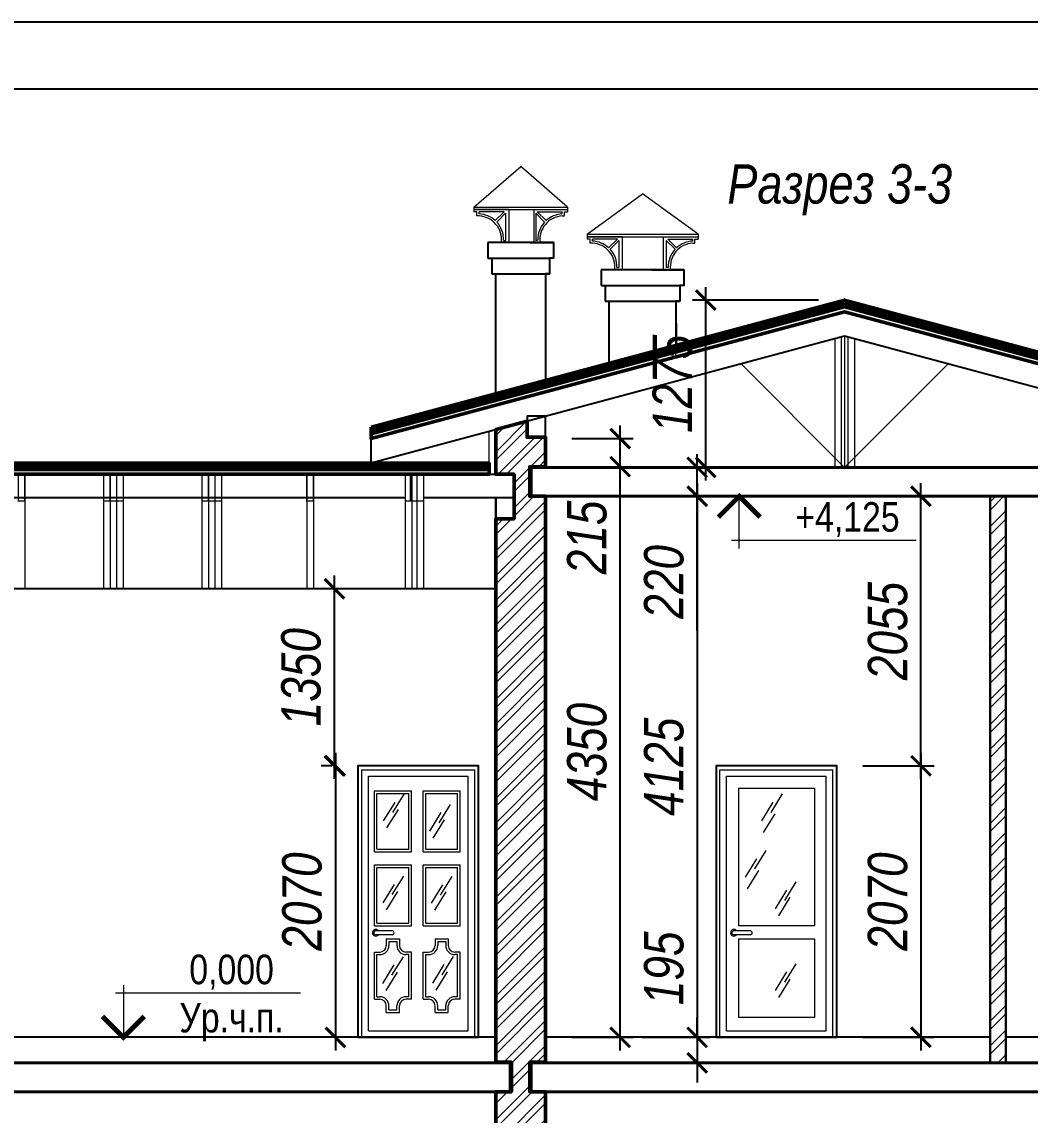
# Model space of a CAD drawing. Header units: millimetres. Extents: x 1582001 to 3303937, y 226471 to 491235.
# Drawn here: x 1886877 to 1894565, y 401720 to 410055 of the extents above; entities that cross this region are included whole.
import ezdxf
from ezdxf.enums import TextEntityAlignment as Align

# ---------------------------------------------------------------- set-up
doc = ezdxf.new("R2010")
doc.units = ezdxf.units.MM
doc.linetypes.add('невидимая', pattern=[9.525, 6.35, -3.175])
doc.layers.get('Defpoints').update_dxf_attribs({"color": 255, "lineweight": 30})
for name, color, linetype, lineweight in [('A-Wall-G', 22, 'Continuous', 50), ('Двери', 173, 'Continuous', 25), ('Кирпич', 253, 'Continuous', 9), ('Конструктивный - Несущий_Ном_пера__1', 7, 'Continuous', 13), ('Кровля', 232, 'Continuous', 25), ('Отметки', 123, 'Continuous', 18), ('Перегородки', 202, 'Continuous', 30), ('Размеры', 7, 'Continuous', 18), ('Стены несущие', 7, 'Continuous', 40), ('Тонкая', 6, 'Continuous', 15), ('тонко', 200, 'Continuous', 13), ('Утеплитель', 145, 'Continuous', 9), ('Штриховки', 251, 'Continuous', 20)]:
    doc.layers.add(name, color=color, linetype=linetype, lineweight=lineweight)
doc.layers.add('Т-Подписи', color=7, linetype='Continuous')
doc.layers.add('Формуляр', color=138, linetype='Continuous')
doc.styles.add('-АР-', font='ARIALN.TTF', dxfattribs={"width": 0.98, "height": 300})
doc.styles.add('GOST 2.304', font='ARIALNI.TTF', dxfattribs={"width": 0.98, "height": 300})
doc.styles.add('style', font='ARIALNI.TTF', dxfattribs={"width": 0.98, "height": 300})
doc.dimstyles.new('М100', dxfattribs={"dimtxt": 600, "dimasz": 150, "dimexe": 100, "dimexo": 200, "dimgap": 100, "dimtad": 1, "dimdec": 0, "dimtxsty": 'style', "dimblk": 'ARCHTICK', "dimcen": 150, "dimdle": 100, "dimclrt": 256, "dimadec": 0, "dimazin": 0, "dimtfac": 1, "dimtdec": 0, "dimtmove": 1, "dimatfit": 3, "dimldrblk": 'NONE', "dimfxl": 0, "dimarcsym": 0})
pattern_1 = [(45, (345157.06, 64994.14), (-94.292689, 94.292689), []), (45, (345219.93, 64994.14), (-94.292689, 94.292689), [])]

# ---------------------------------------------------------------- blocks, each defined once
blk = doc.blocks.new('OTMETKA')
at = {"color": 0, "linetype": 'Continuous', "lineweight": -2}
for p, q in [((24, 4.5), (5.2, 4.5)), ((6, 5.3), (6, 0)), ((9, 0), (0, 0)), ((0, 0), (6, 0))]:
    blk.add_line(p, q, dxfattribs=at)
at = {"color": 0, "linetype": 'Continuous', "lineweight": -2, "const_width": 0.5}
blk.add_lwpolyline([(3.88, 2.12), (6, 0), (8.12, 2.12)], dxfattribs=at)
at = {"color": 0, "linetype": 'Continuous', "lineweight": -2, "style": '-АР-', "flags": 8}
blk.add_attdef('OTMETKA', text='', height=3, dxfattribs=at).set_placement((17, 4.5), align=Align.BOTTOM_CENTER)
blk.add_attdef('FLOOR', text='', height=3, dxfattribs=at).set_placement((17, 3.5), align=Align.TOP_CENTER)
blk = doc.blocks.new('_ArchTick')
at = {"color": 0, "linetype": 'ByBlock', "const_width": 0.15}
blk.add_lwpolyline([(-0.5, -0.5), (0.5, 0.5)], dxfattribs=at)
blk = doc.blocks.new('*D580')
at = {"layer": 'Defpoints', "color": 0, "lineweight": -3, "transparency": 16777216}
for p in [(1891403.6, 406658.3), (1892026.4, 406658.3), (1891403.6, 406438.3)]:
    blk.add_point(p, dxfattribs=at)
at = {"layer": 'Размеры', "color": 0, "lineweight": -2, "transparency": 16777216}
for p, q in [((1892026.4, 406338.3), (1892026.4, 406758.3)), ((1891603.6, 406658.3), (1892126.4, 406658.3)), ((1891603.6, 406438.3), (1892126.4, 406438.3)), ((1892026.4, 405412.5), (1892026.4, 406438.3))]:
    blk.add_line(p, q, dxfattribs=at)
at = {"layer": 'Размеры', "color": 0, "lineweight": -2, "transparency": 16777216, "xscale": 150, "yscale": 150, "zscale": 150}
for p, rotation in [((1892026.4, 406658.3), 90), ((1892026.4, 406438.3), 270)]:
    blk.add_blockref('_ArchTick', p, dxfattribs=dict(at, rotation=rotation))
at = {"layer": 'Размеры', "transparency": 16777216, "insert": (1891773.2, 405785.2), "char_height": 300, "attachment_point": 5, "rotation": 90, "style": 'style'}
blk.add_mtext('220', dxfattribs=at)
blk = doc.blocks.new('_None')
blk = doc.blocks.new('*D581')
at = {"layer": 'Defpoints', "color": 0, "lineweight": -3, "transparency": 16777216}
for p in [(1892091.4, 407933.3), (1893149.9, 407933.3), (1890869.9, 406658.3)]:
    blk.add_point(p, dxfattribs=at)
at = {"layer": 'Размеры', "color": 0, "lineweight": -2, "transparency": 16777216}
for p, q in [((1892091.4, 406558.3), (1892091.4, 408033.3)), ((1892949.9, 407933.3), (1891991.4, 407933.3)), ((1891069.9, 406658.3), (1892191.4, 406658.3))]:
    blk.add_line(p, q, dxfattribs=at)
at = {"layer": 'Размеры', "color": 0, "lineweight": -2, "transparency": 16777216, "xscale": 150, "yscale": 150, "zscale": 150}
for p, rotation in [((1892091.4, 407933.3), 90), ((1892091.4, 406658.3), 270)]:
    blk.add_blockref('_ArchTick', p, dxfattribs=dict(at, rotation=rotation))
at = {"layer": 'Размеры', "transparency": 16777216, "insert": (1891838.2, 407295.8), "char_height": 300, "attachment_point": 5, "rotation": 90, "style": 'style'}
blk.add_mtext('1275', dxfattribs=at)
blk = doc.blocks.new('*D582')
at = {"layer": 'Defpoints', "color": 0, "lineweight": -3, "transparency": 16777216}
for p in [(1891403.6, 402313.3), (1891403.6, 402118.3), (1892026.4, 402118.3)]:
    blk.add_point(p, dxfattribs=at)
at = {"layer": 'Размеры', "color": 0, "lineweight": -2, "transparency": 16777216}
for p, q in [((1892026.4, 402313.3), (1892026.4, 402463.3)), ((1891603.6, 402313.3), (1892126.4, 402313.3)), ((1892026.4, 402313.3), (1892026.4, 402118.3)), ((1891603.6, 402118.3), (1892126.4, 402118.3)), ((1892026.4, 402118.3), (1892026.4, 401968.3))]:
    blk.add_line(p, q, dxfattribs=at)
at = {"layer": 'Размеры', "color": 0, "lineweight": -2, "transparency": 16777216, "xscale": 150, "yscale": 150, "zscale": 150}
for p, rotation in [((1892026.4, 402313.3), 270), ((1892026.4, 402118.3), 90)]:
    blk.add_blockref('_ArchTick', p, dxfattribs=dict(at, rotation=rotation))
at = {"layer": 'Размеры', "transparency": 16777216, "insert": (1891773.2, 402839.5), "char_height": 300, "attachment_point": 5, "rotation": 90, "style": 'style'}
blk.add_mtext('195', dxfattribs=at)
blk = doc.blocks.new('*D583')
at = {"layer": 'Defpoints', "color": 0, "lineweight": -3, "transparency": 16777216}
for p in [(1891439.3, 406438.3), (1891403.6, 402313.3), (1892026.4, 402313.3)]:
    blk.add_point(p, dxfattribs=at)
at = {"layer": 'Размеры', "color": 0, "lineweight": -2, "transparency": 16777216}
for p, q in [((1892026.4, 406538.3), (1892026.4, 402213.3)), ((1891639.3, 406438.3), (1892126.4, 406438.3)), ((1891603.6, 402313.3), (1892126.4, 402313.3))]:
    blk.add_line(p, q, dxfattribs=at)
at = {"layer": 'Размеры', "color": 0, "lineweight": -2, "transparency": 16777216, "xscale": 150, "yscale": 150, "zscale": 150}
for p, rotation in [((1892026.4, 406438.3), 90), ((1892026.4, 402313.3), 270)]:
    blk.add_blockref('_ArchTick', p, dxfattribs=dict(at, rotation=rotation))
at = {"layer": 'Размеры', "transparency": 16777216, "insert": (1891773.2, 404375.8), "char_height": 300, "attachment_point": 5, "rotation": 90, "style": 'style'}
blk.add_mtext('4125', dxfattribs=at)
blk = doc.blocks.new('*D584')
at = {"layer": 'Defpoints', "color": 0, "lineweight": -3, "transparency": 16777216}
for p in [(1890869.9, 406663.3), (1891439.3, 406663.3), (1890869.9, 402313.3)]:
    blk.add_point(p, dxfattribs=at)
at = {"layer": 'Размеры', "color": 0, "lineweight": -2, "transparency": 16777216}
for p, q in [((1891439.3, 402213.3), (1891439.3, 406763.3)), ((1891069.9, 406663.3), (1891539.3, 406663.3)), ((1891069.9, 402313.3), (1891539.3, 402313.3))]:
    blk.add_line(p, q, dxfattribs=at)
at = {"layer": 'Размеры', "color": 0, "lineweight": -2, "transparency": 16777216, "xscale": 150, "yscale": 150, "zscale": 150}
for p, rotation in [((1891439.3, 406663.3), 90), ((1891439.3, 402313.3), 270)]:
    blk.add_blockref('_ArchTick', p, dxfattribs=dict(at, rotation=rotation))
at = {"layer": 'Размеры', "transparency": 16777216, "insert": (1891186.2, 404488.3), "char_height": 300, "attachment_point": 5, "rotation": 90, "style": 'style'}
blk.add_mtext('4350', dxfattribs=at)
blk = doc.blocks.new('*D585')
at = {"layer": 'Defpoints', "color": 0, "lineweight": -3, "transparency": 16777216}
for p in [(1890869.9, 406878.3), (1891439.3, 406878.3), (1890869.9, 406663.3)]:
    blk.add_point(p, dxfattribs=at)
at = {"layer": 'Размеры', "color": 0, "lineweight": -2, "transparency": 16777216}
for p, q in [((1891439.3, 406563.3), (1891439.3, 406978.3)), ((1891069.9, 406878.3), (1891539.3, 406878.3)), ((1891069.9, 406663.3), (1891539.3, 406663.3)), ((1891439.3, 405750.4), (1891439.3, 406663.3))]:
    blk.add_line(p, q, dxfattribs=at)
at = {"layer": 'Размеры', "color": 0, "lineweight": -2, "transparency": 16777216, "xscale": 150, "yscale": 150, "zscale": 150}
for p, rotation in [((1891439.3, 406878.3), 90), ((1891439.3, 406663.3), 270)]:
    blk.add_blockref('_ArchTick', p, dxfattribs=dict(at, rotation=rotation))
at = {"layer": 'Размеры', "transparency": 16777216, "insert": (1891186.2, 406124.1), "char_height": 300, "attachment_point": 5, "rotation": 90, "style": 'style'}
blk.add_mtext('215', dxfattribs=at)
blk = doc.blocks.new('*U9')
at = {"color": 0, "linetype": 'Continuous', "lineweight": -2}
for p, q in [((0, 0), (6, 0)), ((6, -5.3), (6, 0)), ((9, 0), (0, 0)), ((24, -4.5), (5.2, -4.5))]:
    blk.add_line(p, q, dxfattribs=at)
at = {"color": 0, "linetype": 'Continuous', "lineweight": -2, "const_width": 0.5}
blk.add_lwpolyline([(3.88, -2.12), (6, 0), (8.12, -2.12)], dxfattribs=at)
at = {"color": 0, "linetype": 'Continuous', "lineweight": -2, "style": '-АР-', "flags": 8}
blk.add_attdef('OTMETKA', text='', height=3, rotation=360, dxfattribs=at).set_placement((17.03, -4.5), align=Align.BOTTOM_CENTER)
blk.add_attdef('FLOOR', text='', height=3, rotation=360, dxfattribs=at).set_placement((17, -5.5), align=Align.TOP_CENTER)
blk = doc.blocks.new('*D815')
at = {"layer": 'Defpoints', "color": 0, "lineweight": -3, "transparency": 16777216}
for p in [(1884517.2, 406426.3), (1889993.6, 406426.3), (1884274.9, 405736.6)]:
    blk.add_point(p, dxfattribs=at)
at = {"layer": 'Размеры', "color": 0, "lineweight": -2, "transparency": 16777216}
for p, q in [((1884517.2, 405636.6), (1884517.2, 406526.3)), ((1889793.6, 406426.3), (1884417.2, 406426.3)), ((1884474.9, 405736.6), (1884617.2, 405736.6))]:
    blk.add_line(p, q, dxfattribs=at)
at = {"layer": 'Размеры', "color": 0, "lineweight": -2, "transparency": 16777216, "xscale": 150, "yscale": 150, "zscale": 150}
for p, rotation in [((1884517.2, 406426.3), 90), ((1884517.2, 405736.6), 270)]:
    blk.add_blockref('_ArchTick', p, dxfattribs=dict(at, rotation=rotation))
at = {"layer": 'Размеры', "transparency": 16777216, "insert": (1884264, 406080.9), "char_height": 300, "attachment_point": 5, "rotation": 90, "style": 'style'}
blk.add_mtext('690', dxfattribs=at)
blk = doc.blocks.new('*D818')
at = {"layer": 'Defpoints', "color": 0, "lineweight": -3, "transparency": 16777216}
for p in [(1893089.9, 404383.3), (1893089.9, 402313.3), (1893732.4, 402313.3)]:
    blk.add_point(p, dxfattribs=at)
at = {"layer": 'Размеры', "color": 0, "lineweight": -2, "transparency": 16777216}
for p, q in [((1893732.4, 404483.3), (1893732.4, 402213.3)), ((1893289.9, 404383.3), (1893832.4, 404383.3)), ((1893289.9, 402313.3), (1893832.4, 402313.3))]:
    blk.add_line(p, q, dxfattribs=at)
at = {"layer": 'Размеры', "color": 0, "lineweight": -2, "transparency": 16777216, "xscale": 150, "yscale": 150, "zscale": 150}
for p, rotation in [((1893732.4, 404383.3), 90), ((1893732.4, 402313.3), 270)]:
    blk.add_blockref('_ArchTick', p, dxfattribs=dict(at, rotation=rotation))
at = {"layer": 'Размеры', "transparency": 16777216, "insert": (1893479.3, 403348.3), "char_height": 300, "attachment_point": 5, "rotation": 90, "style": 'style'}
blk.add_mtext('2070', dxfattribs=at)
blk = doc.blocks.new('*D819')
at = {"layer": 'Defpoints', "color": 0, "lineweight": -3, "transparency": 16777216}
for p in [(1893089.9, 406438.3), (1893732.4, 406438.3), (1893089.9, 404383.3)]:
    blk.add_point(p, dxfattribs=at)
at = {"layer": 'Размеры', "color": 0, "lineweight": -2, "transparency": 16777216}
for p, q in [((1893732.4, 404283.3), (1893732.4, 406538.3)), ((1893289.9, 406438.3), (1893832.4, 406438.3)), ((1893289.9, 404383.3), (1893832.4, 404383.3))]:
    blk.add_line(p, q, dxfattribs=at)
at = {"layer": 'Размеры', "color": 0, "lineweight": -2, "transparency": 16777216, "xscale": 150, "yscale": 150, "zscale": 150}
for p, rotation in [((1893732.4, 406438.3), 90), ((1893732.4, 404383.3), 270)]:
    blk.add_blockref('_ArchTick', p, dxfattribs=dict(at, rotation=rotation))
at = {"layer": 'Размеры', "transparency": 16777216, "insert": (1893479.3, 405410.8), "char_height": 300, "attachment_point": 5, "rotation": 90, "style": 'style'}
blk.add_mtext('2055', dxfattribs=at)
blk = doc.blocks.new('*D822')
at = {"layer": 'Defpoints', "color": 0, "lineweight": -3, "transparency": 16777216}
for p in [(1889439.9, 404383.3), (1889267.5, 402313.3), (1889439.9, 402313.3)]:
    blk.add_point(p, dxfattribs=at)
at = {"layer": 'Размеры', "color": 0, "lineweight": -2, "transparency": 16777216}
for p, q in [((1889267.5, 404483.3), (1889267.5, 402213.3)), ((1889239.9, 404383.3), (1889167.5, 404383.3)), ((1889239.9, 402313.3), (1889167.5, 402313.3))]:
    blk.add_line(p, q, dxfattribs=at)
at = {"layer": 'Размеры', "color": 0, "lineweight": -2, "transparency": 16777216, "xscale": 150, "yscale": 150, "zscale": 150}
for p, rotation in [((1889267.5, 404383.3), 90), ((1889267.5, 402313.3), 270)]:
    blk.add_blockref('_ArchTick', p, dxfattribs=dict(at, rotation=rotation))
at = {"layer": 'Размеры', "transparency": 16777216, "insert": (1889014.3, 403348.3), "char_height": 300, "attachment_point": 5, "rotation": 90, "style": 'style'}
blk.add_mtext('2070', dxfattribs=at)
blk = doc.blocks.new('*D823')
at = {"layer": 'Defpoints', "color": 0, "lineweight": -3, "transparency": 16777216}
for p in [(1889259.9, 405733.6), (1889439.9, 405733.6), (1889439.9, 404383.3)]:
    blk.add_point(p, dxfattribs=at)
at = {"layer": 'Размеры', "color": 0, "lineweight": -2, "transparency": 16777216}
for p, q in [((1889259.9, 404283.3), (1889259.9, 405833.6)), ((1889239.9, 405733.6), (1889159.9, 405733.6)), ((1889239.9, 404383.3), (1889159.9, 404383.3))]:
    blk.add_line(p, q, dxfattribs=at)
at = {"layer": 'Размеры', "color": 0, "lineweight": -2, "transparency": 16777216, "xscale": 150, "yscale": 150, "zscale": 150}
for p, rotation in [((1889259.9, 405733.6), 90), ((1889259.9, 404383.3), 270)]:
    blk.add_blockref('_ArchTick', p, dxfattribs=dict(at, rotation=rotation))
at = {"layer": 'Размеры', "transparency": 16777216, "insert": (1889006.8, 405058.5), "char_height": 300, "attachment_point": 5, "rotation": 90, "style": 'style'}
blk.add_mtext('1350', dxfattribs=at)

msp = doc.modelspace()

# ---------------------------------------------------------------- hatches: boundary and pattern name
at = {"layer": 'Кирпич'}
h = msp.add_hatch(dxfattribs=at)
h.set_pattern_fill('ANSI32', color=0, scale=14, style=0)
h.set_pattern_definition(pattern_1)
h.paths.add_polyline_path([(1890729.9, 406888.1), (1890729.9, 407010.3), (1890489.9, 406945.9), (1890489.9, 406606.3), (1890629.9, 406606.3), (1890629.9, 406266.3), (1890489.9, 406266.3), (1890489.9, 402123.3), (1890609.9, 402123.3), (1890609.9, 401898.3), (1890489.9, 401898.3), (1890489.9, 401563.3), (1890869.9, 401563.3), (1890869.9, 401898.3), (1890749.9, 401898.3), (1890749.9, 402123.3), (1890869.9, 402123.3), (1890869.9, 406438.3), (1890749.9, 406438.3), (1890749.9, 406663.3), (1890869.9, 406663.3), (1890869.9, 406888.1)])
h = msp.add_hatch(dxfattribs=at)
h.set_pattern_fill('ANSI32', color=0, scale=14, style=0)
h.set_pattern_definition(pattern_1)
h.paths.add_polyline_path([(1894379.9, 406438.3), (1894259.9, 406438.3), (1894259.9, 402118.3), (1894379.9, 402118.3)])

# ---------------------------------------------------------------- linework, layer by layer
for p, q in [((1890489.9, 402313.3), (1883749.9, 402313.3)), ((1894259.9, 402313.3), (1890869.9, 402313.3)), ((1895429.9, 402313.3), (1894379.9, 402313.3))]:
    msp.add_line(p, q)
at = {"color": 0, "lineweight": -3, "ltscale": 100}
for points in [[(1890489.9, 408133.3), (1890869.9, 408133.3), (1890869.9, 407322.4), (1890489.9, 407221.3)], [(1891354.3, 407925.6), (1891864.3, 407925.6), (1891864.9, 407589), (1891354.7, 407452.3)]]:
    msp.add_lwpolyline(points, close=True, dxfattribs=at)
at = {"layer": 'A-Wall-G', "color": 0, "ltscale": 100}
for p, q in [((1890439.9, 406666.3), (1882589.9, 406666.3)), ((1890439.9, 406641.3), (1882589.9, 406641.3))]:
    msp.add_line(p, q, dxfattribs=at)
for points in [[(1889539.9, 406966), (1893149.9, 407933.3), (1896759.9, 406966), (1896759.9, 406878), (1893149.9, 407845.3), (1889539.9, 406878), (1889539.9, 406966)], [(1889539.9, 406940.7), (1893149.9, 407908)], [(1896759.9, 406940.7), (1893149.9, 407908)], [(1889539.9, 406915.4), (1893149.9, 407882.7)], [(1896759.9, 406915.4), (1893149.9, 407882.7)], [(1882589.9, 406606.3), (1882589.9, 406691.3), (1890439.9, 406691.3), (1890439.9, 406606.3), (1882589.9, 406606.3)]]:
    msp.add_lwpolyline(points, dxfattribs=at)
at = {"layer": 'A-Wall-G', "ltscale": 100}
msp.add_lwpolyline([(1890489.9, 401563.3), (1890489.9, 401898.3), (1890609.9, 401898.3), (1890609.9, 402123.3), (1890489.9, 402123.3), (1890489.9, 406266.3), (1890629.9, 406266.3), (1890629.9, 406606.3), (1890489.9, 406606.3), (1890489.9, 406945.9), (1890729.9, 407010.3), (1890729.9, 406888.1), (1890869.9, 406888.1), (1890869.9, 406663.3), (1890749.9, 406663.3), (1890749.9, 406438.3), (1890869.9, 406438.3), (1890869.9, 402123.3), (1890749.9, 402123.3), (1890749.9, 401898.3), (1890869.9, 401898.3), (1890869.9, 401563.3)], dxfattribs=at)
at = {"layer": 'Двери'}
msp.add_lwpolyline([(1889439.9, 402313.3), (1890359.9, 402313.3), (1890359.9, 404383.3), (1889439.9, 404383.3)], close=True, dxfattribs=at)
at = {"layer": 'Двери', "color": 0}
for points in [[(1889439.9, 402313.3), (1890359.9, 402313.3), (1890359.9, 404383.3), (1889439.9, 404383.3)], [(1892169.9, 402313.3), (1893089.9, 402313.3), (1893089.9, 404383.3), (1892169.9, 404383.3)]]:
    msp.add_lwpolyline(points, close=True, dxfattribs=at)
at = {"layer": 'Конструктивный - Несущий_Ном_пера__1', "ltscale": 100}
for p, q in [((1890489.9, 407933.3), (1890489.9, 408133.3)), ((1890869.9, 407933.3), (1890869.9, 408133.3)), ((1891354.3, 407493.8), (1891354.3, 407925.6)), ((1891864.3, 407493.8), (1891864.3, 407925.6))]:
    msp.add_line(p, q, dxfattribs=at)
at = {"layer": 'Кровля', "color": 0}
msp.add_lwpolyline([(1889539.9, 406878), (1893149.9, 407845.3), (1896759.9, 406878), (1896759.9, 406691.7), (1893149.9, 407659), (1889539.9, 406691.3), (1889539.9, 406878)], dxfattribs=at)
at = {"layer": 'Кровля'}
for points in [[(1890729.9, 406888.1), (1890869.9, 406888.1), (1890869.9, 407048.1), (1890729.9, 407048.1)], [(1890489.9, 406266.3), (1890629.9, 406266.3), (1890629.9, 406426.3), (1890489.9, 406426.3)]]:
    msp.add_lwpolyline(points, close=True, dxfattribs=at)
for points in [[(1882589.9, 406606.3), (1890629.9, 406606.3), (1890629.9, 406426.3), (1889939.9, 406426.3)], [(1883749.9, 406426.3), (1883749.9, 406426.3), (1883749.9, 405735.6), (1890489.9, 405735.6), (1890489.9, 406426.3), (1889939.9, 406426.3)], [(1887499.9, 406426.3), (1886899.9, 406426.3)], [(1887499.9, 406426.3), (1886899.9, 406426.3)], [(1887599.9, 406426.3), (1887599.9, 406426.3)], [(1887599.9, 406426.3), (1887599.9, 406426.3)], [(1888249.9, 406426.3), (1887649.9, 406426.3)], [(1888249.9, 406426.3), (1887649.9, 406426.3)], [(1888349.9, 406426.3), (1888349.9, 406426.3)], [(1888349.9, 406426.3), (1888349.9, 406426.3)], [(1889049.9, 406426.3), (1888399.9, 406426.3)], [(1889049.9, 406426.3), (1888399.9, 406426.3)], [(1889799.9, 406426.3), (1889099.9, 406426.3)], [(1889799.9, 406426.3), (1889099.9, 406426.3)], [(1889849.9, 406426.3), (1889839.9, 406426.3)], [(1889849.9, 406426.3), (1889839.9, 406426.3)]]:
    msp.add_lwpolyline(points, dxfattribs=at)
at = {"layer": 'Перегородки'}
msp.add_lwpolyline([(1894259.9, 406438.3), (1894379.9, 406438.3), (1894379.9, 402118.3), (1894259.9, 402118.3)], close=True, dxfattribs=at)
at = {"layer": 'Размеры', "ltscale": 100}
for p, q in [((1893124.9, 407659), (1893124.9, 406658.3)), ((1893149.9, 407659), (1893149.9, 406658.3)), ((1893174.9, 407659), (1893174.9, 406658.3)), ((1892360.8, 407447.5), (1893149.9, 406658.3)), ((1893939, 407447.5), (1893149.9, 406658.3))]:
    msp.add_line(p, q, dxfattribs=at)
for points in [[(1893074.9, 407638.9), (1893074.9, 406658.3)], [(1893224.9, 407638.9), (1893224.9, 406658.3)]]:
    msp.add_lwpolyline(points, dxfattribs=at)
at = {"layer": 'Размеры', "color": 0, "ltscale": 100}
for points in [[(1886899.9, 406606.3), (1886899.9, 405735.6)], [(1887499.9, 406606.3), (1887499.9, 405735.6)], [(1887549.9, 406606.3), (1887549.9, 405735.6)], [(1887599.9, 406606.3), (1887599.9, 405735.6)], [(1887649.9, 406606.3), (1887649.9, 405735.6)], [(1888249.9, 406606.3), (1888249.9, 405735.6)], [(1888299.9, 406606.3), (1888299.9, 405735.6)], [(1888349.9, 406606.3), (1888349.9, 405735.6)], [(1888399.9, 406606.3), (1888399.9, 405735.6)], [(1889049.9, 406606.3), (1889049.9, 405735.6)], [(1889099.9, 406606.3), (1889099.9, 405735.6)], [(1889799.9, 406606.3), (1889799.9, 405735.6)], [(1889849.9, 406606.3), (1889849.9, 405735.6)], [(1889889.9, 406606.3), (1889889.9, 405735.6)], [(1889939.9, 406606.3), (1889939.9, 405735.6)]]:
    msp.add_lwpolyline(points, dxfattribs=at)
at = {"layer": 'Стены несущие'}
for points in [[(1890759.9, 406438.3), (1895549.9, 406438.3), (1895549.9, 406658.3), (1890759.9, 406658.3)], [(1883639.9, 401898.3), (1890599.9, 401898.3), (1890599.9, 402118.3), (1883639.9, 402118.3)], [(1890759.9, 401898.3), (1895539.9, 401898.3), (1895539.9, 402118.3), (1890759.9, 402118.3)]]:
    msp.add_lwpolyline(points, close=True, dxfattribs=at)
at = {"layer": 'Т-Подписи', "ltscale": 100}
for p, q in [((1890929.9, 408373.3), (1890429.9, 408373.3)), ((1890429.9, 408373.3), (1890429.9, 408253.3)), ((1890429.9, 408253.3), (1890899.9, 408253.3)), ((1890459.9, 408253.3), (1890459.9, 408133.3)), ((1891924.3, 408165.6), (1891294.3, 408165.6)), ((1891294.3, 408165.6), (1891294.3, 408045.6)), ((1890459.9, 408133.3), (1890899.9, 408133.3)), ((1891294.3, 408045.6), (1891894.3, 408045.6)), ((1891324.3, 408045.6), (1891324.3, 407925.6)), ((1891324.3, 407925.6), (1891894.3, 407925.6))]:
    msp.add_line(p, q, dxfattribs=at)
for points in [[(1890749.9, 408373.3), (1890929.9, 408373.3), (1890929.9, 408253.3), (1890899.9, 408253.3), (1890899.9, 408133.3), (1890869.9, 408133.3)], [(1891679.3, 408165.6), (1891924.3, 408165.6), (1891924.3, 408045.6), (1891894.3, 408045.6), (1891894.3, 407925.6), (1891864.3, 407925.6)]]:
    msp.add_lwpolyline(points, dxfattribs=at)
at = {"layer": 'Тонкая', "const_width": 10}
for points in [[(1886849.9, 406606.3), (1886849.9, 406401.4), (1886899.9, 406401.4), (1886899.9, 406606.3), (1886849.9, 406606.3)], [(1887499.9, 406606.3), (1887499.9, 406401.4), (1887549.9, 406401.4), (1887549.9, 406606.3), (1887499.9, 406606.3)], [(1887549.9, 406606.3), (1887549.9, 406401.4), (1887599.9, 406401.4), (1887599.9, 406606.3), (1887549.9, 406606.3)], [(1887599.9, 406606.3), (1887599.9, 406401.4), (1887649.9, 406401.4), (1887649.9, 406606.3), (1887599.9, 406606.3)], [(1888249.9, 406606.3), (1888249.9, 406401.4), (1888299.9, 406401.4), (1888299.9, 406606.3), (1888249.9, 406606.3)], [(1888299.9, 406606.3), (1888299.9, 406401.4), (1888349.9, 406401.4), (1888349.9, 406606.3), (1888299.9, 406606.3)], [(1888349.9, 406606.3), (1888349.9, 406401.4), (1888399.9, 406401.4), (1888399.9, 406606.3), (1888349.9, 406606.3)], [(1889049.9, 406606.3), (1889049.9, 406401.4), (1889099.9, 406401.4), (1889099.9, 406606.3), (1889049.9, 406606.3)], [(1889799.9, 406606.3), (1889799.9, 406401.4), (1889849.9, 406401.4), (1889849.9, 406606.3), (1889799.9, 406606.3)], [(1889839.9, 406606.3), (1889839.9, 406401.4), (1889889.9, 406401.4), (1889889.9, 406606.3), (1889839.9, 406606.3)], [(1889889.9, 406606.3), (1889889.9, 406401.4), (1889939.9, 406401.4), (1889939.9, 406606.3), (1889889.9, 406606.3)]]:
    msp.add_lwpolyline(points, dxfattribs=at)
at = {"layer": 'тонко', "color": 0, "linetype": 'невидимая', "ltscale": 50}
for p, q in [((1889439.9, 404383.3), (1890359.9, 404383.3)), ((1889439.9, 402313.3), (1889439.9, 404383.3)), ((1890359.9, 402313.3), (1890359.9, 404383.3)), ((1892169.9, 404383.3), (1893089.9, 404383.3)), ((1892169.9, 402313.3), (1892169.9, 404383.3)), ((1893089.9, 402313.3), (1893089.9, 404383.3))]:
    msp.add_line(p, q, dxfattribs=at)
at = {"layer": 'тонко', "color": 0}
for p, q in [((1889469.9, 404353.3), (1890329.9, 404353.3)), ((1889469.9, 402313.3), (1889469.9, 404353.3)), ((1890329.9, 402313.3), (1890329.9, 404353.3)), ((1890329.9, 402313.3), (1890329.9, 404353.3)), ((1892199.9, 404353.3), (1893059.9, 404353.3)), ((1892199.9, 402313.3), (1892199.9, 404353.3)), ((1893059.9, 402313.3), (1893059.9, 404353.3)), ((1893059.9, 402313.3), (1893059.9, 404353.3)), ((1889519.9, 404303.3), (1890279.9, 404303.3)), ((1889519.9, 402363.3), (1889519.9, 404303.3)), ((1890279.9, 402363.3), (1890279.9, 404303.3)), ((1892249.9, 404303.3), (1893009.9, 404303.3)), ((1892249.9, 402363.3), (1892249.9, 404303.3)), ((1893009.9, 402363.3), (1893009.9, 404303.3)), ((1889564.9, 403728.3), (1889564.9, 404193.3)), ((1889564.9, 404193.3), (1889847.4, 404193.3)), ((1889584.9, 403748.3), (1889584.9, 404173.3)), ((1889584.9, 404173.3), (1889827.4, 404173.3)), ((1889706.1, 404026.4), (1889793, 404167.5)), ((1889827.4, 403748.3), (1889827.4, 404173.3)), ((1889847.4, 403728.3), (1889847.4, 404193.3)), ((1889937.4, 403728.3), (1889937.4, 404193.3)), ((1889937.4, 404193.3), (1890219.9, 404193.3)), ((1889957.4, 403748.3), (1889957.4, 404173.3)), ((1889957.4, 404173.3), (1890199.9, 404173.3)), ((1890199.9, 403748.3), (1890199.9, 404173.3)), ((1890219.9, 403728.3), (1890219.9, 404193.3)), ((1892339.9, 404213.3), (1892339.9, 403164.9)), ((1892339.9, 404213.3), (1892919.9, 404213.3)), ((1892589, 404027.3), (1892675.9, 404168.4)), ((1892919.9, 404213.3), (1892919.9, 403164.9)), ((1889635.4, 403963.7), (1889722.3, 404104.8)), ((1890058.4, 403947.9), (1890145.2, 404089)), ((1892518.3, 403964.6), (1892605.2, 404105.7)), ((1889660.8, 403909.7), (1889747.7, 404050.9)), ((1889987.6, 403885.2), (1890074.5, 404026.3)), ((1892533, 403875.2), (1892619.8, 404016.3)), ((1890013, 403831.3), (1890099.9, 403972.4)), ((1889584.9, 403748.3), (1889827.4, 403748.3)), ((1889957.4, 403748.3), (1890199.9, 403748.3)), ((1892465.4, 403596.7), (1892552.2, 403737.8)), ((1889564.9, 403728.3), (1889847.4, 403728.3)), ((1889937.4, 403728.3), (1890219.9, 403728.3)), ((1892394.6, 403534), (1892481.5, 403675.1)), ((1889564.9, 403163.3), (1889564.9, 403628.3)), ((1889564.9, 403628.3), (1889847.4, 403628.3)), ((1889584.9, 403183.3), (1889584.9, 403608.3)), ((1889584.9, 403608.3), (1889827.4, 403608.3)), ((1889827.4, 403183.3), (1889827.4, 403608.3)), ((1889847.4, 403163.3), (1889847.4, 403628.3)), ((1889937.4, 403163.3), (1889937.4, 403628.3)), ((1889937.4, 403628.3), (1890219.9, 403628.3)), ((1889957.4, 403183.3), (1889957.4, 403608.3)), ((1889957.4, 403608.3), (1890199.9, 403608.3)), ((1890199.9, 403183.3), (1890199.9, 403608.3)), ((1890219.9, 403163.3), (1890219.9, 403628.3)), ((1892409.3, 403444.6), (1892496.2, 403585.7)), ((1889701.7, 403401), (1889788.6, 403542.1)), ((1890070.3, 403398.2), (1890157.2, 403539.3)), ((1892693.7, 403356.6), (1892780.5, 403497.7)), ((1889631, 403338.3), (1889717.9, 403479.4)), ((1889656.4, 403284.4), (1889743.3, 403425.5)), ((1889999.6, 403335.5), (1890086.5, 403476.7)), ((1890025, 403281.6), (1890111.9, 403422.7)), ((1892622.9, 403293.9), (1892709.8, 403435)), ((1892648.3, 403240), (1892735.2, 403381.1)), ((1889564.9, 403163.3), (1889847.4, 403163.3)), ((1889584.9, 403183.3), (1889827.4, 403183.3)), ((1889937.4, 403163.3), (1890219.9, 403163.3)), ((1889957.4, 403183.3), (1890199.9, 403183.3)), ((1892339.9, 403164.9), (1892919.9, 403164.9)), ((1889700.4, 403125.4), (1889575.4, 403125.4)), ((1889700.4, 403095.4), (1889575.4, 403095.4)), ((1892430.4, 403125.4), (1892305.4, 403125.4)), ((1892430.4, 403095.4), (1892305.4, 403095.4)), ((1892339.9, 403064.9), (1892339.9, 402463.3)), ((1892339.9, 403064.9), (1892919.9, 403064.9)), ((1892919.9, 403064.9), (1892919.9, 402463.3)), ((1889656.1, 403063.3), (1889756.1, 403063.3)), ((1889656.1, 403063.3), (1889656.1, 403013.3)), ((1889676.1, 403043.3), (1889736.1, 403043.3)), ((1889676.1, 403043.3), (1889676.1, 403013.9)), ((1889736.1, 403043.3), (1889736.1, 403013.9)), ((1889756.1, 403063.3), (1889756.1, 403013.3)), ((1890028.6, 403063.3), (1890128.6, 403063.3)), ((1890028.6, 403063.3), (1890028.6, 403013.3)), ((1890048.6, 403043.3), (1890108.6, 403043.3)), ((1890048.6, 403043.3), (1890048.6, 403013.9)), ((1890108.6, 403043.3), (1890108.6, 403013.9)), ((1890128.6, 403063.3), (1890128.6, 403013.3)), ((1889564.9, 402603.3), (1889564.9, 402963.3)), ((1889564.9, 402963.3), (1889606.1, 402963.3)), ((1889584.9, 402622.8), (1889584.9, 402943.9)), ((1889584.9, 402943.9), (1889606.1, 402943.9)), ((1889699.1, 402786.4), (1889786, 402927.5)), ((1889847.4, 402963.3), (1889806.1, 402963.3)), ((1889827.4, 402943.9), (1889806.1, 402943.9)), ((1889827.4, 402622.8), (1889827.4, 402943.9)), ((1889847.4, 402603.3), (1889847.4, 402963.3)), ((1889937.4, 402603.3), (1889937.4, 402963.3)), ((1889937.4, 402963.3), (1889978.6, 402963.3)), ((1889957.4, 402622.8), (1889957.4, 402943.9)), ((1889957.4, 402943.9), (1889978.6, 402943.9)), ((1890080.8, 402788.9), (1890167.6, 402930)), ((1890219.9, 402963.3), (1890178.6, 402963.3)), ((1890199.9, 402943.9), (1890178.6, 402943.9)), ((1890199.9, 402622.8), (1890199.9, 402943.9)), ((1890219.9, 402603.3), (1890219.9, 402963.3)), ((1889628.4, 402723.7), (1889715.3, 402864.8)), ((1890010, 402726.2), (1890096.9, 402867.3)), ((1892693.7, 402733.3), (1892780.5, 402874.4)), ((1889653.8, 402669.8), (1889740.7, 402810.9)), ((1890035.4, 402672.3), (1890122.3, 402813.4)), ((1892622.9, 402670.6), (1892709.8, 402811.7)), ((1892648.3, 402616.7), (1892735.2, 402757.8)), ((1889564.9, 402603.3), (1889606.1, 402603.3)), ((1889584.9, 402622.8), (1889606.1, 402622.8)), ((1889827.4, 402622.8), (1889806.1, 402622.8)), ((1889847.4, 402603.3), (1889806.1, 402603.3)), ((1889937.4, 402603.3), (1889978.6, 402603.3)), ((1889957.4, 402622.8), (1889978.6, 402622.8)), ((1890199.9, 402622.8), (1890178.6, 402622.8)), ((1890219.9, 402603.3), (1890178.6, 402603.3)), ((1889656.1, 402503.3), (1889656.1, 402553.3)), ((1889656.1, 402503.3), (1889756.1, 402503.3)), ((1889676.1, 402523.3), (1889676.1, 402552.8)), ((1889676.1, 402523.3), (1889736.1, 402523.3)), ((1889736.1, 402523.3), (1889736.1, 402552.8)), ((1889756.1, 402503.3), (1889756.1, 402553.3)), ((1890028.6, 402503.3), (1890028.6, 402553.3)), ((1890028.6, 402503.3), (1890128.6, 402503.3)), ((1890048.6, 402523.3), (1890048.6, 402552.8)), ((1890048.6, 402523.3), (1890108.6, 402523.3)), ((1890108.6, 402523.3), (1890108.6, 402552.8)), ((1890128.6, 402503.3), (1890128.6, 402553.3)), ((1892919.9, 402463.3), (1892339.9, 402463.3)), ((1889519.9, 402363.3), (1890279.9, 402363.3)), ((1892249.9, 402363.3), (1893009.9, 402363.3)), ((1892184.9, 402313.3), (1893089.9, 402313.3))]:
    msp.add_line(p, q, dxfattribs=at)
for centre, radius, start, end in [((1889575.4, 403110.4), 25, 36.8699, 323.1301), ((1889575.4, 403110.4), 15, 90, 270), ((1889700.4, 403110.4), 15, 270, 90), ((1892305.4, 403110.4), 25, 36.8699, 323.1301), ((1892305.4, 403110.4), 15, 90, 270), ((1892430.4, 403110.4), 15, 270, 90), ((1889606.1, 403013.9), 70, 270, 0), ((1889606.1, 403013.3), 50, 270, 0), ((1889806.1, 403013.9), 70, 180, 270), ((1889806.1, 403013.3), 50, 180, 270), ((1889978.6, 403013.9), 70, 270, 0), ((1889978.6, 403013.3), 50, 270, 0), ((1890178.6, 403013.9), 70, 180, 270), ((1890178.6, 403013.3), 50, 180, 270), ((1889606.1, 402552.8), 70, 0, 90), ((1889606.1, 402553.3), 50, 0, 90), ((1889806.1, 402552.8), 70, 90, 180), ((1889806.1, 402553.3), 50, 90, 180), ((1889978.6, 402552.8), 70, 0, 90), ((1889978.6, 402553.3), 50, 0, 90), ((1890178.6, 402552.8), 70, 90, 180), ((1890178.6, 402553.3), 50, 90, 180)]:
    msp.add_arc(centre, radius, start, end, dxfattribs=at)
at = {"layer": 'Утеплитель'}
msp.add_lwpolyline([(1890439.9, 406932.5), (1890489.9, 406945.9), (1890489.9, 406606.3), (1890439.9, 406606.3), (1890439.9, 406932.5)], dxfattribs=at)
at = {"layer": 'Формуляр'}
msp.add_lwpolyline([(1876000.3, 410054.8), (1918000.3, 410054.8), (1918000.3, 380354.9), (1876000.3, 380354.9)], close=True, dxfattribs=at)
at = {"layer": 'Формуляр', "color": 0}
msp.add_lwpolyline([(1878000.3, 380854.9), (1878000.3, 409544.8), (1917500.3, 409544.8), (1917500.3, 380854.9)], close=True, dxfattribs=at)
at = {"layer": 'Штриховки'}
for p, q in [((1890323, 408643.2), (1890680.5, 408952.1)), ((1891038, 408643.2), (1890680.5, 408952.1)), ((1891187.4, 408435.4), (1891609.9, 408744.3)), ((1892032.4, 408435.4), (1891609.9, 408744.3)), ((1890323, 408643.2), (1891038, 408643.2)), ((1890323, 408643.2), (1890323, 408623.2)), ((1890323, 408623.2), (1890992.8, 408623.2)), ((1890589.2, 408623.2), (1890323, 408623.2)), ((1890323, 408623.2), (1890323, 408607.2)), ((1890347, 408607.2), (1890323, 408607.2)), ((1890347, 408575.2), (1890347, 408607.2)), ((1890363, 408575.2), (1890347, 408575.2)), ((1890363, 408575.2), (1890347, 408575.2)), ((1890553.8, 408607.2), (1890363, 408607.2)), ((1890363, 408591.2), (1890363, 408607.2)), ((1890553.8, 408607.2), (1890486.5, 408539.9)), ((1890565.2, 408595.9), (1890497.9, 408528.6)), ((1890565.2, 408595.9), (1890565.2, 408389.3)), ((1890589.2, 408623.2), (1890589.2, 408373.3)), ((1890771.8, 408623.2), (1891038, 408623.2)), ((1890782.8, 408373.3), (1890782.8, 408623.2)), ((1890795.8, 408595.9), (1890863.1, 408528.6)), ((1890795.8, 408595.9), (1890795.8, 408389.3)), ((1890807.1, 408607.2), (1890874.4, 408539.9)), ((1890807.1, 408607.2), (1890997.9, 408607.2)), ((1890997.9, 408591.2), (1890997.9, 408607.2)), ((1890997.9, 408575.2), (1891013.9, 408575.2)), ((1891013.9, 408607.2), (1891038, 408607.2)), ((1891013.9, 408575.2), (1891013.9, 408607.2)), ((1891038, 408643.2), (1891038, 408623.2)), ((1891038, 408623.2), (1891038, 408607.2)), ((1891187.4, 408435.4), (1892032.4, 408435.4)), ((1891187.4, 408435.4), (1891187.4, 408415.4)), ((1891187.4, 408415.4), (1891987.2, 408415.4)), ((1891453.6, 408415.4), (1891187.4, 408415.4)), ((1891187.4, 408415.4), (1891187.4, 408399.4)), ((1891211.4, 408399.4), (1891187.4, 408399.4)), ((1891211.4, 408367.4), (1891211.4, 408399.4)), ((1891418.3, 408399.4), (1891227.4, 408399.4)), ((1891227.4, 408383.4), (1891227.4, 408399.4)), ((1891418.3, 408399.4), (1891350.9, 408332.2)), ((1891453.6, 408415.4), (1891453.6, 408165.6)), ((1891701.2, 408415.4), (1892032.4, 408415.4)), ((1891766.2, 408415.4), (1891766.2, 408165.6)), ((1891801.5, 408399.4), (1891992.3, 408399.4)), ((1891801.5, 408399.4), (1891868.8, 408332.2)), ((1891992.3, 408383.4), (1891992.3, 408399.4)), ((1892008.3, 408399.4), (1892032.4, 408399.4)), ((1892008.3, 408367.4), (1892008.3, 408399.4)), ((1892032.4, 408435.4), (1892032.4, 408415.4)), ((1892032.4, 408415.4), (1892032.4, 408399.4)), ((1890589.2, 408373.3), (1890533, 408373.3)), ((1890550.2, 408389.3), (1890565.2, 408389.3)), ((1890770.6, 408373.3), (1890826.8, 408373.3)), ((1890809.6, 408389.3), (1890794.6, 408389.3)), ((1891227.4, 408367.4), (1891211.4, 408367.4)), ((1891227.4, 408367.4), (1891211.4, 408367.4)), ((1891429.6, 408388.1), (1891362.3, 408320.9)), ((1891429.6, 408388.1), (1891429.6, 408181.6)), ((1891790.2, 408388.1), (1891857.5, 408320.9)), ((1891790.2, 408388.1), (1891790.2, 408181.6)), ((1891992.3, 408367.4), (1892008.3, 408367.4)), ((1891992.3, 408367.4), (1892008.3, 408367.4)), ((1891453.6, 408165.6), (1891397.4, 408165.6)), ((1891414.6, 408181.6), (1891429.6, 408181.6)), ((1891700, 408165.6), (1891821.2, 408165.6)), ((1891805.1, 408181.6), (1891790.2, 408181.6))]:
    msp.add_line(p, q, dxfattribs=at)
for centre, radius, start, end in [((1890354, 408395.1), 196.3, 47.53964, 87.36429), ((1890354, 408395.1), 180.3, 353.07123, 87.13022), ((1891006.9, 408395.1), 180.3, 92.86978, 186.92877), ((1891006.9, 408395.1), 196.3, 92.63571, 132.46036), ((1890354, 408395.1), 196.3, 358.321, 42.86852), ((1891006.9, 408395.1), 196.3, 137.13148, 181.679), ((1891218.4, 408187.3), 196.3, 47.53964, 87.36429), ((1891218.4, 408187.3), 180.3, 353.07123, 87.13022), ((1891218.4, 408187.3), 196.3, 358.321, 42.86852), ((1892001.4, 408187.3), 196.3, 137.13148, 181.679), ((1892001.4, 408187.3), 180.3, 92.86978, 186.92877), ((1892001.4, 408187.3), 196.3, 92.63571, 132.46036)]:
    msp.add_arc(centre, radius, start, end, dxfattribs=at)

# ---------------------------------------------------------------- block references
at = {"layer": 'Отметки', "color": 0, "ltscale": 100}
ref = msp.add_blockref('*U9', (1891896.9, 406438.3), dxfattribs=dict(at, xscale=75, yscale=75, zscale=75))
ref.add_attrib('OTMETKA', '+4,125', dxfattribs={"layer": '0', "color": 0, "linetype": 'Continuous', "lineweight": -2, "height": 225, "style": '-АР-', "flags": 8}).set_placement((1893171.9, 406100.8), align=Align.BOTTOM_CENTER)
at = {"layer": 'Отметки', "color": 0, "ltscale": 100, "xscale": 75, "yscale": 75, "zscale": 75}
msp.add_blockref('OTMETKA', (1887201.4, 402313.3), dxfattribs=at).add_auto_attribs({'OTMETKA': '0,000', 'FLOOR': 'Ур.ч.п.'})

# ---------------------------------------------------------------- texts
at = {"ltscale": 100, "style": 'GOST 2.304'}
msp.add_text('Разрез 3-3', height=300, dxfattribs=at).set_placement((1892256.2, 408669.4))

# ---------------------------------------------------------------- dimensions: what is measured, and where the dimension line sits
at = {"layer": 'Размеры'}
for base, p1, p2, override, picture, middle in [((1892091.4, 407933.3), (1890869.9, 406658.3), (1893149.9, 407933.3), {"dimtxt": 250}, '*D581', (1891838.2, 407295.8)), ((1891439.3, 406663.3), (1890869.9, 402313.3), (1890869.9, 406663.3), {"dimtxt": 250, "dimlfac": 1, "dimtxsty": 'style', "dimblk1": 'ArchTick', "dimblk2": 'ArchTick', "dimsah": 1, "dimtolj": 0}, '*D584', (1891186.2, 404488.3)), ((1892026.4, 402313.3), (1891439.3, 406438.3), (1891403.6, 402313.3), {"dimtxt": 250, "dimlfac": 1, "dimtxsty": 'style', "dimblk1": 'ArchTick', "dimblk2": 'ArchTick', "dimsah": 1, "dimtolj": 0}, '*D583', (1891773.2, 404375.8)), ((1893732.4, 406438.3), (1893089.9, 404383.3), (1893089.9, 406438.3), {"dimtxt": 250, "dimblk1": 'ArchTick', "dimblk2": 'ArchTick', "dimsah": 1}, '*D819', (1893479.3, 405410.8)), ((1889259.9, 405733.6), (1889439.9, 404383.3), (1889439.9, 405733.6), {"dimtxt": 250, "dimblk1": 'ArchTick', "dimblk2": 'ArchTick', "dimsah": 1}, '*D823', (1889006.8, 405058.5)), ((1889267.5, 402313.3), (1889439.9, 404383.3), (1889439.9, 402313.3), {"dimtxt": 250, "dimblk1": 'ArchTick', "dimblk2": 'ArchTick', "dimsah": 1}, '*D822', (1889014.3, 403348.3)), ((1893732.4, 402313.3), (1893089.9, 404383.3), (1893089.9, 402313.3), {"dimtxt": 250, "dimblk1": 'ArchTick', "dimblk2": 'ArchTick', "dimsah": 1}, '*D818', (1893479.3, 403348.3))]:
    dim = msp.add_linear_dim(base=base, p1=p1, p2=p2, angle=90, dimstyle='М100', override=override, dxfattribs=at)
    dim.commit()
    dim.dimension.update_dxf_attribs({"geometry": picture, "text_midpoint": middle})
for base, p1, p2, picture, middle in [((1891439.3, 406878.3), (1890869.9, 406663.3), (1890869.9, 406878.3), '*D585', (1891439.3, 406124.1)), ((1892026.4, 406658.3), (1891403.6, 406438.3), (1891403.6, 406658.3), '*D580', (1892026.4, 405785.2)), ((1884517.2, 406426.3), (1884274.9, 405736.6), (1889993.6, 406426.3), '*D815', (1884517.2, 406080.9)), ((1892026.4, 402118.3), (1891403.6, 402313.3), (1891403.6, 402118.3), '*D582', (1892026.4, 402839.5))]:
    dim = msp.add_linear_dim(base=base, p1=p1, p2=p2, angle=90, dimstyle='М100', override={"dimtxt": 250}, dxfattribs=at)
    dim.commit()
    dim.dimension.update_dxf_attribs({"geometry": picture, "text_midpoint": middle, "dimtype": 160})

doc.saveas('drawing.dxf')
